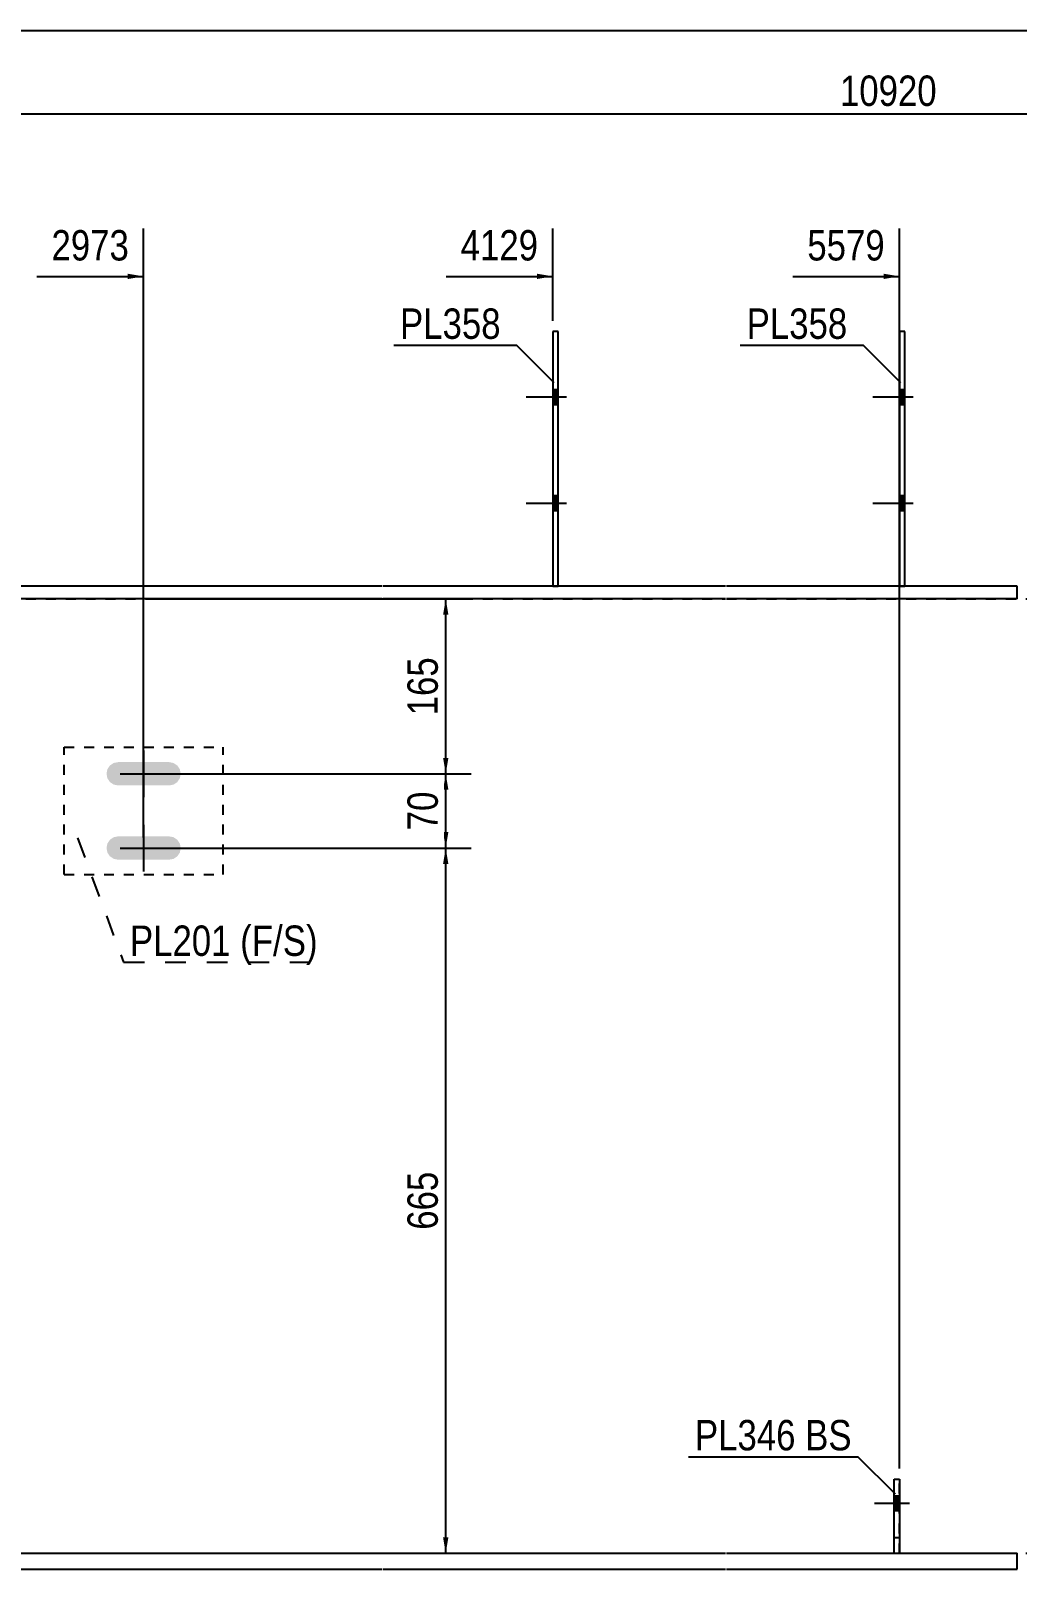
# Model space of a CAD drawing. Header units: millimetres. Extents: x -323 to 90, y -153 to 134.
# Drawn here: x -195.1 to -102.1, y -11.5 to 133.6 of the extents above; entities that cross this region are included whole.
import ezdxf

# ---------------------------------------------------------------- set-up
doc = ezdxf.new("R2010")
doc.units = ezdxf.units.MM
doc.linetypes.add('DXK_LINE_DOT1', pattern=[1.8814, 0.9407, -0.9407])
doc.linetypes.add('DXK_LINE_DOT2', pattern=[3.9198, 1.9599, -1.9599])
doc.styles.add('Arial Narrow', font='ARIALN.TTF', dxfattribs={"height": 0.2})

# ---------------------------------------------------------------- blocks, each defined once
blk = doc.blocks.new('Unknown-622305813-1210')
at = {"color": 5, "linetype": 'Continuous'}
blk.add_line((89.87, 133.56), (-320.13, 133.56), dxfattribs=at)
blk = doc.blocks.new('Part-622305813-1388 - 1231')
at = {"color": 7, "linetype": 'DXK_LINE_DOT1'}
for p, q in [((-237, 80), (-162, 80)), ((-161.9, 80), (-129.6, 80)), ((-129.5, 80), (-72.09, 80)), ((-237, -10), (-162, -10)), ((-161.9, -10), (-129.6, -10)), ((-129.5, -10), (-72.09, -10))]:
    blk.add_line(p, q, dxfattribs=at)
blk = doc.blocks.new('Part-622305813-1659 - 1231')
at = {"color": 2, "linetype": 'Continuous'}
for p, q in [((-113.7, -10), (-113.7, -3)), ((-113.7, -3), (-113.2, -3)), ((-113.2, -3), (-113.2, -10))]:
    blk.add_line(p, q, dxfattribs=at)
blk = doc.blocks.new('Part-622305813-1418 - 1231')
at = {"color": 2, "linetype": 'Continuous'}
for p, q in [((-112.7, 105.2), (-113.2, 105.2)), ((-113.2, 105.2), (-113.2, 81.2)), ((-112.7, 81.2), (-112.7, 105.2))]:
    blk.add_line(p, q, dxfattribs=at)
at = {"color": 7, "linetype": 'DXK_LINE_DOT1'}
blk.add_line((-113.2, 81.2), (-112.7, 81.2), dxfattribs=at)
blk = doc.blocks.new('Part-622305813-1433 - 1231')
at = {"color": 2, "linetype": 'Continuous'}
for p, q in [((-145.4, 105.2), (-145.9, 105.2)), ((-145.9, 105.2), (-145.9, 81.2)), ((-145.4, 81.2), (-145.4, 105.2))]:
    blk.add_line(p, q, dxfattribs=at)
at = {"color": 7, "linetype": 'DXK_LINE_DOT1'}
blk.add_line((-145.9, 81.2), (-145.4, 81.2), dxfattribs=at)
blk = doc.blocks.new('Bolt-622305813-1440 - 1231')
at = {"linetype": 'Continuous'}
for points in [[(-112.7, 98.3), (-112.7, 99.7), (-113.2, 99.7), (-113.2, 98.3)], [(-112.7, 98.3), (-112.7, 99.7), (-113.2, 99.7), (-113.2, 98.3)], [(-112.7, 88.3), (-112.7, 89.7), (-113.2, 89.7), (-113.2, 88.3)], [(-112.7, 88.3), (-112.7, 89.7), (-113.2, 89.7), (-113.2, 88.3)]]:
    blk.add_hatch(color=3, dxfattribs=at).paths.add_polyline_path(points)
at = {"color": 3, "linetype": 'Continuous'}
for p, q in [((-111.9, 99), (-115.7, 99)), ((-111.9, 99), (-115.7, 99)), ((-112.7, 99.7), (-113.2, 99.7)), ((-112.7, 99.7), (-113.2, 99.7)), ((-112.7, 98.3), (-113.2, 98.3)), ((-112.7, 98.3), (-113.2, 98.3)), ((-111.9, 89), (-115.7, 89)), ((-111.9, 89), (-115.7, 89)), ((-112.7, 89.7), (-113.2, 89.7)), ((-112.7, 89.7), (-113.2, 89.7)), ((-112.7, 88.3), (-113.2, 88.3)), ((-112.7, 88.3), (-113.2, 88.3))]:
    blk.add_line(p, q, dxfattribs=at)
blk = doc.blocks.new('Bolt-622305813-1442 - 1231')
at = {"linetype": 'Continuous'}
for points in [[(-145.4, 98.3), (-145.4, 99.7), (-145.9, 99.7), (-145.9, 98.3)], [(-145.4, 98.3), (-145.4, 99.7), (-145.9, 99.7), (-145.9, 98.3)], [(-145.4, 88.3), (-145.4, 89.7), (-145.9, 89.7), (-145.9, 88.3)], [(-145.4, 88.3), (-145.4, 89.7), (-145.9, 89.7), (-145.9, 88.3)]]:
    blk.add_hatch(color=3, dxfattribs=at).paths.add_polyline_path(points)
at = {"color": 3, "linetype": 'Continuous'}
for p, q in [((-144.6, 99), (-148.4, 99)), ((-144.6, 99), (-148.4, 99)), ((-145.4, 99.7), (-145.9, 99.7)), ((-145.4, 99.7), (-145.9, 99.7)), ((-145.4, 98.3), (-145.9, 98.3)), ((-145.4, 98.3), (-145.9, 98.3)), ((-144.6, 89), (-148.4, 89)), ((-144.6, 89), (-148.4, 89)), ((-145.4, 89.7), (-145.9, 89.7)), ((-145.4, 89.7), (-145.9, 89.7)), ((-145.4, 88.3), (-145.9, 88.3)), ((-145.4, 88.3), (-145.9, 88.3))]:
    blk.add_line(p, q, dxfattribs=at)
blk = doc.blocks.new('Bolt-622305813-1444 - 1231')
at = {"color": 3, "linetype": 'DXK_LINE_DOT2'}
for p, q in [((-112.25, -5.3), (-115.55, -5.3)), ((-113.2, -4.6), (-113.7, -4.6)), ((-113.2, -6), (-113.7, -6))]:
    blk.add_line(p, q, dxfattribs=at)
blk = doc.blocks.new('Bolt-622305813-1445 - 1231')
at = {"linetype": 'Continuous'}
blk.add_hatch(color=3, dxfattribs=at).paths.add_polyline_path([(-113.2, -6), (-113.2, -4.6), (-113.7, -4.6), (-113.7, -6)])
at = {"color": 3, "linetype": 'Continuous'}
for p, q in [((-112.25, -5.3), (-115.55, -5.3)), ((-113.2, -4.6), (-113.7, -4.6)), ((-113.2, -6), (-113.7, -6))]:
    blk.add_line(p, q, dxfattribs=at)
blk = doc.blocks.new('Part-622305813-1521 - 1231')
at = {"color": 2, "linetype": 'Continuous'}
for p, q in [((-299.5, -10), (-269.5, -10)), ((-269.4, -10), (-237.1, -10)), ((-237, -10), (-162, -10)), ((-161.9, -10), (-129.6, -10)), ((-129.5, -10), (-102.09, -10)), ((-102.09, -11.5), (-102.09, -10)), ((-299.5, -11.5), (-269.5, -11.5)), ((-269.4, -11.5), (-237.1, -11.5)), ((-237, -11.5), (-162, -11.5)), ((-161.9, -11.5), (-129.6, -11.5)), ((-129.5, -11.5), (-102.09, -11.5))]:
    blk.add_line(p, q, dxfattribs=at)
at = {"color": 7, "linetype": 'DXK_LINE_DOT1'}
blk.add_line((-299.5, -11.5), (-299.5, -10), dxfattribs=at)
blk = doc.blocks.new('Part-622305813-1565 - 1231')
at = {"color": 2, "linetype": 'Continuous'}
for p, q in [((-269.5, 81.2), (-299.5, 81.2)), ((-269.5, 80), (-299.5, 80)), ((-237.1, 81.2), (-269.4, 81.2)), ((-237.1, 80), (-269.4, 80)), ((-162, 81.2), (-237, 81.2)), ((-162, 80), (-237, 80)), ((-129.6, 81.2), (-161.9, 81.2)), ((-129.6, 80), (-161.9, 80)), ((-102.09, 81.2), (-129.5, 81.2)), ((-102.09, 80), (-129.5, 80)), ((-102.09, 80), (-102.09, 81.2))]:
    blk.add_line(p, q, dxfattribs=at)
at = {"color": 7, "linetype": 'DXK_LINE_DOT1'}
blk.add_line((-299.5, 81.2), (-299.5, 80), dxfattribs=at)
blk = doc.blocks.new('Part-622305813-1654 - 1231')
at = {"color": 7, "linetype": 'DXK_LINE_DOT1'}
for p, q in [((-113.7, -10), (-113.7, -3)), ((-113.7, -3), (-113.2, -3)), ((-113.2, -10), (-113.2, -3)), ((-113.7, -8.5), (-113.2, -8.5))]:
    blk.add_line(p, q, dxfattribs=at)
blk = doc.blocks.new('Part-622305813-1681 - 1231')
at = {"color": 7, "linetype": 'DXK_LINE_DOT1'}
for p, q in [((-192, 54), (-192, 66)), ((-192, 66), (-177, 66)), ((-177, 54), (-177, 66)), ((-192, 54), (-177, 54))]:
    blk.add_line(p, q, dxfattribs=at)
blk = doc.blocks.new('Bolt-622305813-1683 - 1231')
at = {"linetype": 'Continuous'}
for points in [[(-181.08, 63.08), (-181, 63.5), (-181.08, 63.92), (-181.32, 64.28), (-181.68, 64.52), (-182.1, 64.6), (-186.9, 64.6), (-187.32, 64.52), (-187.68, 64.28), (-187.92, 63.92), (-188, 63.5), (-187.92, 63.08), (-187.68, 62.72), (-187.32, 62.48), (-186.9, 62.4), (-182.1, 62.4), (-181.68, 62.48), (-181.32, 62.72)], [(-181.08, 56.08), (-181, 56.5), (-181.08, 56.92), (-181.32, 57.28), (-181.68, 57.52), (-182.1, 57.6), (-186.9, 57.6), (-187.32, 57.52), (-187.68, 57.28), (-187.92, 56.92), (-188, 56.5), (-187.92, 56.08), (-187.68, 55.72), (-187.32, 55.48), (-186.9, 55.4), (-182.1, 55.4), (-181.68, 55.48), (-181.32, 55.72)]]:
    blk.add_hatch(color=3, dxfattribs=at).paths.add_polyline_path(points)
at = {"color": 3, "linetype": 'Continuous'}
for p, q in [((-184.5, 65.7), (-184.5, 61.3)), ((-186.7, 63.5), (-182.3, 63.5)), ((-184.5, 58.7), (-184.5, 54.3)), ((-186.7, 56.5), (-182.3, 56.5))]:
    blk.add_line(p, q, dxfattribs=at)
blk = doc.blocks.new('StraightDimension-622305813-1807 - 1231')
at = {"color": 7, "linetype": 'Continuous'}
blk.add_line((-301.5, 125.72), (73.01, 125.72), dxfattribs=at)
at = {"color": 0}
blk.add_wipeout([(-109.07, 125.87), (-109.07, 130.07), (-119.41, 130.07), (-119.41, 125.87)], dxfattribs=at)
at = {"color": 3, "style": 'Arial Narrow'}
blk.add_text('10920', height=2.863, dxfattribs=at).set_placement((-118.81, 126.47))
blk = doc.blocks.new('StraightDimension-622305813-3000 - 1231')
at = {"linetype": 'Continuous'}
for points in [[(-156.25, 78.5), (-156, 80), (-155.75, 78.5)], [(-155.75, 65), (-156, 63.5), (-156.25, 65)]]:
    blk.add_hatch(color=7, dxfattribs=at).paths.add_polyline_path(points)
at = {"color": 7, "linetype": 'Continuous'}
for p, q in [((-183.5, 80), (-153.6, 80)), ((-156, 63.5), (-156, 80)), ((-183.5, 63.5), (-153.6, 63.5))]:
    blk.add_line(p, q, dxfattribs=at)
at = {"color": 0}
blk.add_wipeout([(-156.15, 75.09), (-160.35, 75.09), (-160.35, 68.41), (-156.15, 68.41)], dxfattribs=at)
at = {"color": 3, "style": 'Arial Narrow'}
blk.add_text('165', height=2.863, rotation=90.0002, dxfattribs=at).set_placement((-156.75, 69.01))
blk = doc.blocks.new('StraightDimension-622305813-3001 - 1231')
at = {"linetype": 'Continuous'}
for points in [[(-156.25, 62), (-156, 63.5), (-155.75, 62)], [(-155.75, 58), (-156, 56.5), (-156.25, 58)]]:
    blk.add_hatch(color=7, dxfattribs=at).paths.add_polyline_path(points)
at = {"color": 7, "linetype": 'Continuous'}
for p, q in [((-183.5, 63.5), (-153.6, 63.5)), ((-156, 56.5), (-156, 63.5)), ((-183.5, 56.5), (-153.6, 56.5))]:
    blk.add_line(p, q, dxfattribs=at)
at = {"color": 0}
blk.add_wipeout([(-156.15, 62.43), (-160.35, 62.43), (-160.35, 57.57), (-156.15, 57.57)], dxfattribs=at)
at = {"color": 3, "style": 'Arial Narrow'}
blk.add_text('70', height=2.863, rotation=90.0002, dxfattribs=at).set_placement((-156.75, 58.17))
blk = doc.blocks.new('StraightDimension-622305813-3002 - 1231')
at = {"linetype": 'Continuous'}
for points in [[(-156.25, 55), (-156, 56.5), (-155.75, 55)], [(-155.75, -8.5), (-156, -10), (-156.25, -8.5)]]:
    blk.add_hatch(color=7, dxfattribs=at).paths.add_polyline_path(points)
at = {"color": 7, "linetype": 'Continuous'}
for p, q in [((-183.5, 56.5), (-153.6, 56.5)), ((-156, -10), (-156, 56.5)), ((-183.5, -10), (-153.6, -10))]:
    blk.add_line(p, q, dxfattribs=at)
at = {"color": 0}
blk.add_wipeout([(-156.15, 26.59), (-160.35, 26.59), (-160.35, 19.91), (-156.15, 19.91)], dxfattribs=at)
at = {"color": 3, "style": 'Arial Narrow'}
blk.add_text('665', height=2.863, rotation=90.0002, dxfattribs=at).set_placement((-156.75, 20.51))
blk = doc.blocks.new('StraightDimension-622305813-5662 - 1231')
at = {"linetype": 'Continuous'}
blk.add_hatch(color=7, dxfattribs=at).paths.add_polyline_path([(-114.7, 110.65), (-113.2, 110.4), (-114.7, 110.15)])
at = {"color": 7, "linetype": 'Continuous'}
for p, q in [((-113.2, -2), (-113.2, 114.9)), ((-123.26, 110.4), (-113.2, 110.4))]:
    blk.add_line(p, q, dxfattribs=at)
at = {"color": 0}
blk.add_wipeout([(-113.97, 111.3), (-113.97, 115.5), (-122.49, 115.5), (-122.49, 111.3)], dxfattribs=at)
at = {"color": 3, "style": 'Arial Narrow'}
blk.add_text('5579', height=2.863, dxfattribs=at).set_placement((-121.89, 111.9))
blk = doc.blocks.new('StraightDimension-622305813-5663 - 1231')
at = {"linetype": 'Continuous'}
blk.add_hatch(color=7, dxfattribs=at).paths.add_polyline_path([(-147.4, 110.65), (-145.9, 110.4), (-147.4, 110.15)])
at = {"color": 7, "linetype": 'Continuous'}
for p, q in [((-145.9, 106.2), (-145.9, 114.9)), ((-155.96, 110.4), (-145.9, 110.4))]:
    blk.add_line(p, q, dxfattribs=at)
at = {"color": 0}
blk.add_wipeout([(-146.67, 111.3), (-146.67, 115.5), (-155.19, 115.5), (-155.19, 111.3)], dxfattribs=at)
at = {"color": 3, "style": 'Arial Narrow'}
blk.add_text('4129', height=2.863, dxfattribs=at).set_placement((-154.59, 111.9))
blk = doc.blocks.new('StraightDimension-622305813-5664 - 1231')
at = {"linetype": 'Continuous'}
blk.add_hatch(color=7, dxfattribs=at).paths.add_polyline_path([(-186, 110.65), (-184.5, 110.4), (-186, 110.15)])
at = {"color": 7, "linetype": 'Continuous'}
for p, q in [((-184.5, 57.5), (-184.5, 114.9)), ((-194.56, 110.4), (-184.5, 110.4))]:
    blk.add_line(p, q, dxfattribs=at)
at = {"color": 0}
blk.add_wipeout([(-185.27, 111.3), (-185.27, 115.5), (-193.79, 115.5), (-193.79, 111.3)], dxfattribs=at)
at = {"color": 3, "style": 'Arial Narrow'}
blk.add_text('2973', height=2.863, dxfattribs=at).set_placement((-193.19, 111.9))
blk = doc.blocks.new('Mark-622305813-1414 - 1231')
at = {"color": 7, "linetype": 'Continuous'}
blk.add_line((-113.07, 100.37), (-116.61, 103.91), dxfattribs=at)
at = {"color": 0}
blk.add_wipeout([(-118.11, 104.51), (-118.11, 107.51), (-127.61, 107.51), (-127.61, 104.51)], dxfattribs=at)
blk.add_wipeout([(-118.11, 104.51), (-118.11, 107.51), (-127.61, 107.51), (-127.61, 104.51)], dxfattribs=at)
at = {"color": 7, "linetype": 'Continuous'}
blk.add_line((-128.21, 103.91), (-116.61, 103.91), dxfattribs=at)
at = {"color": 3, "style": 'Arial Narrow'}
blk.add_text('PL358', height=2.863, dxfattribs=at).set_placement((-127.61, 104.51))
blk = doc.blocks.new('Mark-622305813-1429 - 1231')
at = {"color": 7, "linetype": 'Continuous'}
blk.add_line((-145.77, 100.37), (-149.31, 103.91), dxfattribs=at)
at = {"color": 0}
blk.add_wipeout([(-150.81, 104.51), (-150.81, 107.51), (-160.31, 107.51), (-160.31, 104.51)], dxfattribs=at)
blk.add_wipeout([(-150.81, 104.51), (-150.81, 107.51), (-160.31, 107.51), (-160.31, 104.51)], dxfattribs=at)
at = {"color": 7, "linetype": 'Continuous'}
blk.add_line((-160.91, 103.91), (-149.31, 103.91), dxfattribs=at)
at = {"color": 3, "style": 'Arial Narrow'}
blk.add_text('PL358', height=2.863, dxfattribs=at).set_placement((-160.31, 104.51))
blk = doc.blocks.new('Mark-622305813-1677 - 1231')
at = {"color": 0}
for points in [[(-176.29, 46.33), (-176.29, 49.33), (-185.79, 49.33), (-185.79, 46.33)], [(-168.09, 46.33), (-168.09, 49.33), (-175.39, 49.33), (-175.39, 46.33)]]:
    blk.add_wipeout(points, dxfattribs=at)
for points in [[(-176.29, 46.33), (-176.29, 49.33), (-185.79, 49.33), (-185.79, 46.33)], [(-168.09, 46.33), (-168.09, 49.33), (-175.39, 49.33), (-175.39, 46.33)]]:
    blk.add_wipeout(points, dxfattribs=at)
at = {"color": 7, "linetype": 'DXK_LINE_DOT2'}
for p, q in [((-190.74, 57.45), (-186.39, 45.73)), ((-186.39, 45.73), (-167.49, 45.73))]:
    blk.add_line(p, q, dxfattribs=at)
at = {"color": 3, "style": 'Arial Narrow'}
for s, p in [('(F/', (-175.39, 46.33)), ('S)', (-171.37, 46.33)), ('PL201', (-185.79, 46.33))]:
    blk.add_text(s, height=2.863, dxfattribs=at).set_placement(p)
blk = doc.blocks.new('MarkSet-622305813-2120 - 1231')
at = {"color": 0}
for points in [[(-122.99, -0.29), (-122.99, 2.71), (-132.49, 2.71), (-132.49, -0.29)], [(-117.71, -0.29), (-117.71, 2.71), (-122.09, 2.71), (-122.09, -0.29)]]:
    blk.add_wipeout(points, dxfattribs=at)
for points in [[(-122.99, -0.29), (-122.99, 2.71), (-132.49, 2.71), (-132.49, -0.29)], [(-117.71, -0.29), (-117.71, 2.71), (-122.09, 2.71), (-122.09, -0.29)]]:
    blk.add_wipeout(points, dxfattribs=at)
at = {"color": 7, "linetype": 'Continuous'}
for p in [(-133.09, -0.89), (-113.57, -4.43)]:
    blk.add_line(p, (-117.11, -0.89), dxfattribs=at)
at = {"color": 3, "style": 'Arial Narrow'}
for s, p in [('PL346', (-132.49, -0.29)), ('BS', (-122.09, -0.29))]:
    blk.add_text(s, height=2.863, dxfattribs=at).set_placement(p)

msp = doc.modelspace()

# ---------------------------------------------------------------- block references
for name in ['Unknown-622305813-1210', 'Part-622305813-1433 - 1231', 'Part-622305813-1418 - 1231', 'Bolt-622305813-1442 - 1231', 'Bolt-622305813-1440 - 1231', 'Part-622305813-1565 - 1231', 'Part-622305813-1388 - 1231', 'Part-622305813-1681 - 1231', 'Bolt-622305813-1683 - 1231', 'Part-622305813-1659 - 1231', 'Part-622305813-1654 - 1231', 'Bolt-622305813-1444 - 1231', 'Bolt-622305813-1445 - 1231', 'Part-622305813-1521 - 1231']:
    msp.add_blockref(name, (0, 0))

# ---------------------------------------------------------------- next in the draw order: block references
for name in ['StraightDimension-622305813-1807 - 1231', 'StraightDimension-622305813-3000 - 1231']:
    msp.add_blockref(name, (0, 0))

# ---------------------------------------------------------------- next in the draw order: block references
for name in ['StraightDimension-622305813-5664 - 1231', 'StraightDimension-622305813-5663 - 1231', 'StraightDimension-622305813-5662 - 1231', 'StraightDimension-622305813-3001 - 1231']:
    msp.add_blockref(name, (0, 0))

# ---------------------------------------------------------------- next in the draw order: block references
for name in ['Mark-622305813-1429 - 1231', 'Mark-622305813-1414 - 1231', 'StraightDimension-622305813-3002 - 1231', 'MarkSet-622305813-2120 - 1231']:
    msp.add_blockref(name, (0, 0))

# ---------------------------------------------------------------- next in the draw order: block references
msp.add_blockref('Mark-622305813-1677 - 1231', (0, 0))

doc.saveas('drawing.dxf')
